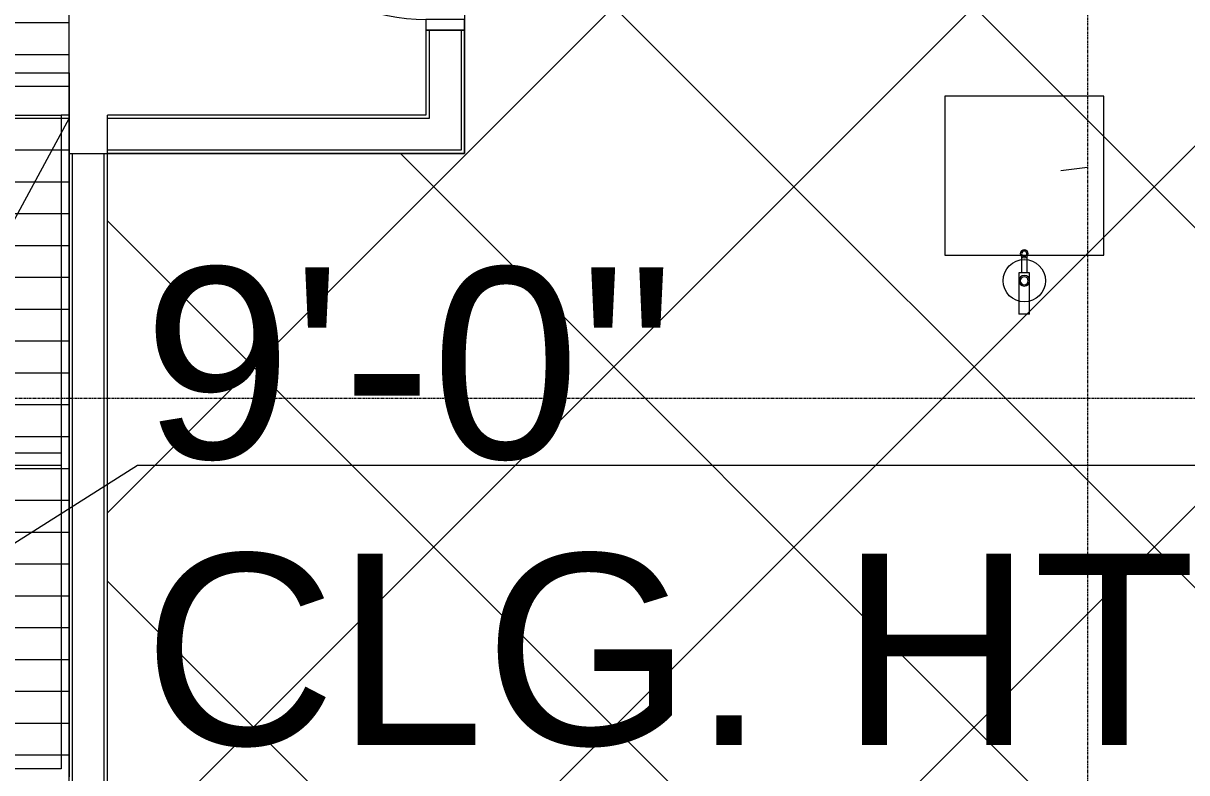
# Model space of a CAD drawing. Header units: inches. Extents: x 3268 to 7018, y 976 to 6708.
# Drawn here: x 5013.9 to 5233.1, y 5048.7 to 5189.9 of the extents above; entities that cross this region are included whole.
import ezdxf

# ---------------------------------------------------------------- set-up
doc = ezdxf.new("R2010")
doc.units = ezdxf.units.IN
doc.header["$MEASUREMENT"] = 0
doc.linetypes.add('Grid Line 1_2_', pattern=[0.875, 0.5, -0.125, 0.125, -0.125])
for name, color, linetype, lineweight in [('A-ANNO-NOTE', 131, 'Continuous', 20), ('A-DETL', 90, 'Continuous', 9), ('A-DETL-GENF', 92, 'Continuous', 9), ('A-DOOR', 31, 'Continuous', 9), ('A-DOOR-FRAM', 31, 'Continuous', 9), ('A-FLOR-HRAL', 11, 'Continuous', 9), ('A-FLOR-LEVL', 51, 'Continuous', 9), ('A-WALL', 113, 'Continuous', 9), ('A-WALL-PATT', 111, 'Continuous', 15), ('G-ANNO-TEXT', 231, 'Continuous', 9), ('I-WALL', 2, 'Continuous', 9), ('Q-SPCQ', 91, 'Continuous', 9), ('S-COLS', 52, 'Continuous', 9), ('S-GRID', 1, 'Continuous', 9)]:
    doc.layers.add(name, color=color, linetype=linetype, lineweight=lineweight)
doc.styles.add('Arial', font='arial.ttf', dxfattribs={"height": 36})

# ---------------------------------------------------------------- blocks, each defined once
blk = doc.blocks.new('WSP_5 Points - Structure_2022_rvt-1-Overall Retail Plan Opt 2')
at = {"layer": 'S-COLS'}
h = blk.add_hatch(dxfattribs=at)
h.set_pattern_fill('FP_8', color=256, style=0, pattern_type=2)
h.set_pattern_definition([(50, (0, 0), (110.1714, -9.6389), [11.52, -126.72]), (355, (0, 0), (-21.3124, 115.5371), [9.216, -101.376]), (100.451, (9.18, -0.8), (88.8599, 105.8975), [9.79, -107.695]), (46.184, (0, 30.72), (163.9282, -25.425), [17.28, -190.08]), (96.636, (13.66, 28.6), (143.563, 149.6257), [14.686, -161.543]), (351.184, (0, 30.72), (143.5647, 149.6237), [13.824, -152.064]), (21, (15.36, 23.04), (91.6851, -61.8426), [11.52, -126.72]), (326, (15.36, 23.04), (37.3733, 111.3835), [9.216, -101.376]), (71.451, (23, 17.89), (129.0588, 49.5399), [9.79, -107.695]), (37.5, (0, 0), (1.8676, 51.13223), [5.069, -95.078, 5.069, -97.843, -101.76]), (37.5, (0, 0), (1.8676, 51.13223), [-203.059, 5.069, -96.691]), (7.5, (0, 0), (40.4072, 60.5815), [5.069, -53.606, 5.069, -92.774, -38.784]), (7.5, (0, 0), (40.4072, 60.5815), [-156.518, 5.069, -33.715]), (327.5, (-34.253, 0), (81.99473, -3.46427), [5.069, -33.331, 5.069, -114.739, -158.976]), (327.5, (-34.253, 0), (81.99473, -3.46427), [-158.208, 5.069, -153.907]), (317.5, (-49.61, 0), (89.577, 15.37635), [5.069, -44.851, 5.069, -74.496, -112.896]), (317.5, (-49.61, 0), (89.577, 15.37635), [-129.485, 5.069, -107.827])])
h.paths.add_polyline_path([(5217.5, 5146.15), (5217.5, 5176.15), (5187.5, 5176.15), (5187.5, 5146.15), (5214.36, 5146.15)])
at = {"layer": 'A-FLOR-LEVL', "color": 7}
for p, q in [((4948.94, 5180.52), (5022.5, 5180.52)), ((5022.5, 5180.52), (5022.5, 5172.57)), ((4948.94, 5106.61), (5021, 5106.61))]:
    blk.add_line(p, q, dxfattribs=at)
at = {"layer": 'S-COLS', "color": 250, "lineweight": 13}
for p, q in [((5217.5, 5176.15), (5187.5, 5176.15)), ((5187.5, 5176.15), (5187.5, 5146.15)), ((5217.5, 5146.15), (5217.5, 5176.15)), ((5187.5, 5146.15), (5217.5, 5146.15))]:
    blk.add_line(p, q, dxfattribs=at)
blk = doc.blocks.new('Fire-Bracket Mounted Fire Extinquisher - Fire-Bracket Mounted Fire Extinquisher-V157-Overall Retail Plan Opt 2')
at = {"layer": 'Q-SPCQ'}
for p, q in [((-4.61, 0.5), (-1.56, 0.5)), ((-1.56, 1), (-1.56, -1)), ((6.2, 1), (-1.56, 1)), ((6.2, 1), (6.2, -1)), ((-4.61, -0.5), (-1.56, -0.5)), ((-1.56, -1), (6.2, -1))]:
    blk.add_line(p, q, dxfattribs=at)
blk.add_circle((-0.08, 0), 4, dxfattribs=at)
for centre, radius, start, end in [((-5.16, 0), 0.75, 0, 180), ((-5.16, 0), 0.75, 180, 0), ((-5.16, 0), 0.5, 0, 180), ((-5.16, 0), 0.5, 180, 0), ((-0.07, 0), 1, 0, 180), ((-0.07, 0), 1, 180, 0), ((-0.08, 0), 0.75, 0, 180), ((-0.08, 0), 0.75, 180, 360)]:
    blk.add_arc(centre, radius, start, end, dxfattribs=at)
blk = doc.blocks.new('Top Rail Type - Top Rail_Internal_-12253730-Overall Retail Plan Opt 2')
at = {"layer": 'A-FLOR-HRAL'}
for p, q in [((5022.5, 5172.57), (5021, 5172.57)), ((5021, 5172.57), (5021, 5108.91)), ((5022.5, 5172.57), (5022.5, 5108.91)), ((5021, 5108.91), (5021, 5049.41)), ((5022.5, 5108.91), (5022.5, 5047.91)), ((5021, 5049.41), (4947.37, 5049.41))]:
    blk.add_line(p, q, dxfattribs=at)
blk = doc.blocks.new('Single_Generic_Int_Door - 36_ x 84_-12081210-Overall Retail Plan Opt 2')
at = {"layer": 'A-DOOR'}
for p, q in [((16.25, 39.625), (18, 39.625)), ((16.25, 3.625), (16.25, 39.625)), ((18, 3.625), (18, 39.625)), ((16.25, 3.625), (18, 3.625))]:
    blk.add_line(p, q, dxfattribs=at)
blk.add_arc((18, 3.625), 36, 90, 180, dxfattribs=at)
at = {"layer": 'A-DOOR-FRAM'}
for p, q in [((-18, 3.625), (-20, 3.625)), ((-20, 3.625), (-20, -3.625)), ((-18, -3.625), (-18, 3.625)), ((20, 3.625), (18, 3.625)), ((18, 3.625), (18, -3.625)), ((20, -3.625), (20, 3.625)), ((-20, -3.625), (-18, -3.625)), ((18, -3.625), (20, -3.625))]:
    blk.add_line(p, q, dxfattribs=at)

msp = doc.modelspace()

# ---------------------------------------------------------------- block references
at = {"lineweight": 5}
msp.add_blockref('WSP_5 Points - Structure_2022_rvt-1-Overall Retail Plan Opt 2', (0, 0), dxfattribs=at)

# ---------------------------------------------------------------- next in the draw order: hatches: boundary and pattern name
at = {"layer": 'A-DETL-GENF'}
h = msp.add_hatch(dxfattribs=at)
h.set_pattern_fill('FP_53', style=0, pattern_type=2)
h.set_pattern_definition([(45, (0, 0), (-33.94113, 33.94113), []), (135, (0, 0), (-33.94113, -33.94113), [])])
h.paths.add_polyline_path([(5982.15, 4931.15), (6012.88, 4931.15), (6012.88, 5128.15), (5951.88, 5128.15), (5951.88, 5193.12), (6031.4, 5325.48), (5481.53, 5655.87), (5325.55, 5396.27), (5288.56, 5396.27), (5288.56, 5232.57), (5097, 5232.57), (5097, 5165.32), (5029.75, 5165.32), (5029.75, 4931.15), (5940.85, 4931.15)])
h = msp.add_hatch(dxfattribs=at)
h.set_pattern_fill('FP_271', style=0, pattern_type=2)
h.set_pattern_definition([(0, (0, 0), (0, 6), [])])
h.paths.add_polyline_path([(5176.92, 4492.77), (5282.5, 4492.77), (5282.5, 4551.15), (5300.5, 4551.15), (5300.5, 4505.15), (5557.06, 4505.15), (5557.06, 4633.15), (5022.5, 4633.15), (5022.5, 5232.57), (4947.37, 5232.57), (4947.37, 4505.15), (4988.5, 4505.15), (4988.5, 4492.77), (5156.27, 4492.77)])
at = {"layer": 'A-WALL-PATT', "lineweight": 9}
h = msp.add_hatch(dxfattribs=at)
h.set_pattern_fill('FP_1', color=256, style=0, pattern_type=2)
h.set_pattern_definition([(0, (0, 0), (122.88, 30.72), [5.069, -87.091, 5.069, -87.091, -491.52]), (0, (0, 0), (122.88, 30.72), [-184.32, 5.069, -179.251, 5.069, -87.091, -215.04]), (0, (0, 0), (122.88, 30.72), [-460.8, 5.069, -56.371, 5.069, -148.531]), (120, (46.08, 15.36), (-88.0443, 91.0572), [5.069, -87.091, 5.069, -87.091, -491.52]), (120, (46.08, 15.36), (-88.0443, 91.0572), [-184.32, 5.069, -179.251, 5.069, -87.091, -215.04]), (120, (46.08, 15.36), (-88.0443, 91.0572), [-460.8, 5.069, -56.371, 5.069, -148.531]), (240, (61.44, 76.8), (-34.8357, -121.7772), [5.069, -87.091, 5.069, -87.091, -491.52]), (240, (61.44, 76.8), (-34.8357, -121.7772), [-184.32, 5.069, -179.251, 5.069, -87.091, -215.04]), (240, (61.44, 76.8), (-34.8357, -121.7772), [-460.8, 5.069, -56.371, 5.069, -148.531])])
h.paths.add_polyline_path([(5022.5, 4633.15), (5023.13, 4633.15), (5023.13, 5165.32), (5022.5, 5165.32), (5022.5, 4809.2)])

# ---------------------------------------------------------------- next in the draw order: linework, layer by layer
at = {"layer": 'A-ANNO-NOTE'}
for p, q in [((4993.53, 5080.13), (5035.38, 5106.61)), ((5035.38, 5106.61), (5311.55, 5106.61))]:
    msp.add_line(p, q, dxfattribs=at)
at = {"layer": 'A-DETL'}
for p, q in [((5022.5, 4633.15), (5022.5, 5232.57)), ((5097, 5232.57), (5097, 5165.32)), ((5022.5, 5172), (4988.43, 5108.91)), ((5097, 5165.32), (5029.75, 5165.32))]:
    msp.add_line(p, q, dxfattribs=at)
at = {"layer": 'A-FLOR-LEVL'}
for p, q in [((4948.87, 5172.57), (5021, 5172.57)), ((4948.87, 5108.91), (5021, 5108.91))]:
    msp.add_line(p, q, dxfattribs=at)
at = {"layer": 'A-WALL'}
for p, q in [((5090.38, 5188.57), (5090.38, 5171.95)), ((5096.38, 5188.57), (5096.38, 5165.95)), ((5090.38, 5171.95), (5029.75, 5171.95)), ((5023.13, 4633.77), (5023.13, 5165.32)), ((5029.13, 4930.52), (5029.13, 5165.32)), ((5096.38, 5165.95), (5029.75, 5165.95))]:
    msp.add_line(p, q, dxfattribs=at)
at = {"layer": 'I-WALL', "lineweight": 15}
for p, q in [((5097, 5188.57), (5089.75, 5188.57)), ((5089.75, 5188.57), (5089.75, 5172.57)), ((5097, 5165.32), (5097, 5188.57)), ((5029.75, 4931.15), (5029.75, 5172.57)), ((5089.75, 5172.57), (5029.75, 5172.57)), ((5022.5, 5165.32), (5097, 5165.32))]:
    msp.add_line(p, q, dxfattribs=at)
at = {"layer": 'S-GRID', "linetype": 'Grid Line 1_2_'}
for p, q in [((5214.5, 3355.52), (5214.5, 6288.95)), ((6788.08, 5119.15), (4253.31, 5119.15))]:
    msp.add_line(p, q, dxfattribs=at)

# ---------------------------------------------------------------- next in the draw order: block references
at = {"layer": 'A-DOOR', "rotation": 90}
msp.add_blockref('Single_Generic_Int_Door - 36_ x 84_-12081210-Overall Retail Plan Opt 2', (5093.38, 5208.57), dxfattribs=at)
at = {"layer": 'A-FLOR-HRAL'}
msp.add_blockref('Top Rail Type - Top Rail_Internal_-12253730-Overall Retail Plan Opt 2', (0, 0), dxfattribs=at)
at = {"layer": 'Q-SPCQ', "rotation": 270}
msp.add_blockref('Fire-Bracket Mounted Fire Extinquisher - Fire-Bracket Mounted Fire Extinquisher-V157-Overall Retail Plan Opt 2', (5202.5, 5141.28), dxfattribs=at)

# ---------------------------------------------------------------- next in the draw order: texts
at = {"layer": 'G-ANNO-TEXT', "color": 7, "lineweight": 20, "char_height": 36, "attachment_point": 1, "style": 'Arial'}
for s, insert, width in [('9\'-0" ', (5036.47, 5143.86), 129.684), ('CLG. HT. ', (5036.47, 5089.9), 277.548)]:
    msp.add_mtext(s, dxfattribs=dict(at, insert=insert, width=width))

doc.saveas('drawing.dxf')
